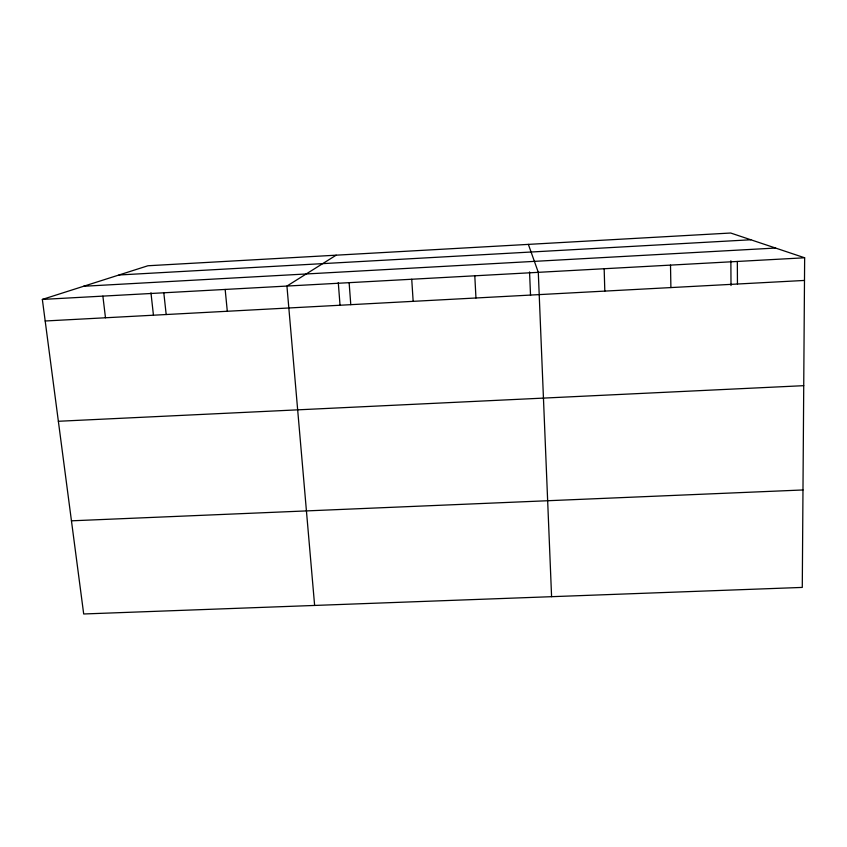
<?xml version="1.0" encoding="UTF-8"?>
<svg xmlns="http://www.w3.org/2000/svg" width="847" height="847" viewBox="0 0 847 847"><rect width="100%" height="100%" fill="white"/><g stroke="black" fill="none" stroke-linecap="round" stroke-linejoin="round"><path stroke-width="1.27" d="M804.65 257.784L802.278 587.416L83.694 613.98L42.35 299.425L147.939 265.757L730.686 233.02L804.65 257.784L42.35 299.425M336.164 255.18L286.932 286.064L314.629 605.446M118.972 274.989L750.834 239.765M83.62 286.265L775.566 248.044M45.187 320.992L804.491 280.442M58.369 421.277L803.729 385.671M71.444 520.82L802.988 489.968M528.369 244.391L538.29 272.332L551.588 596.68M102.879 296.122L105.483 317.773M150.957 292.818L153.413 314.893M163.81 292.787L166.181 314.533M225.164 289.441L227.303 311.273M338.281 282.57L340.007 304.92M349.123 282.665L350.785 304.676M411.737 279.245L413.156 301.341M474.796 275.804L475.961 297.985M529.544 271.94L530.54 295.497M604.165 268.743L604.811 291.103M670.506 265.111L670.898 287.578M730.866 260.77L731.014 285.545M737.335 261.469L737.451 284.02"/></g></svg>
